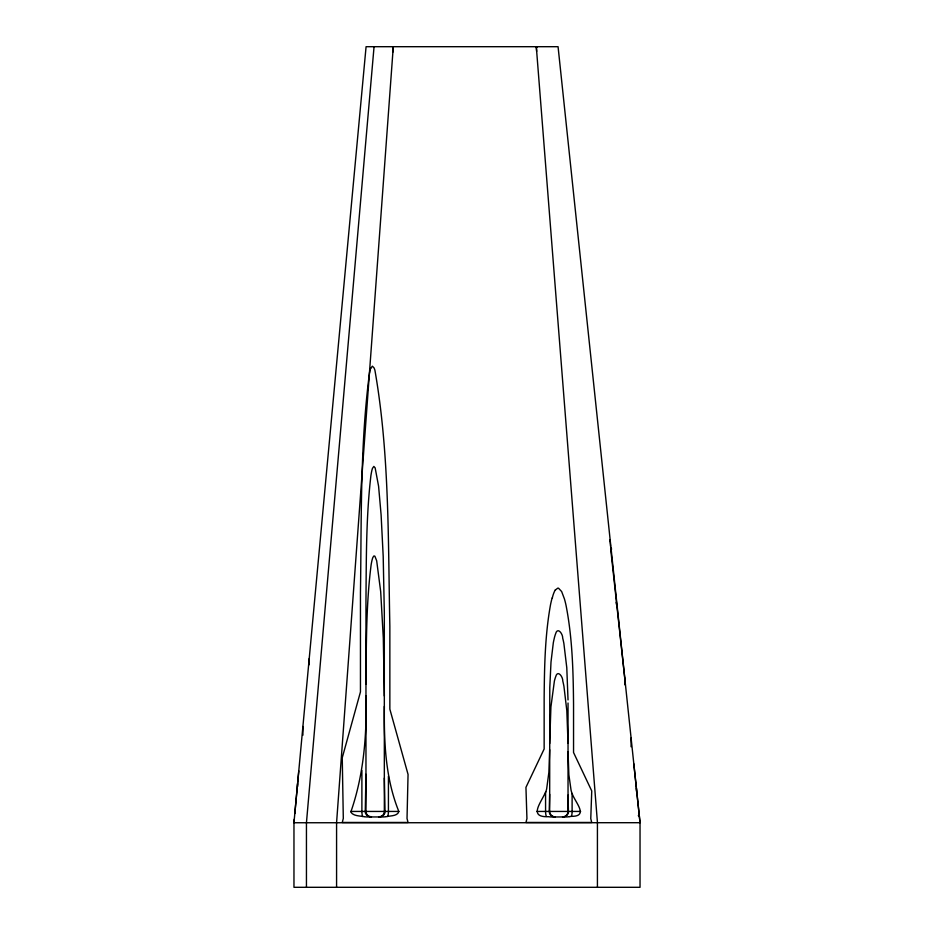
<?xml version="1.0" encoding="UTF-8"?>
<svg xmlns="http://www.w3.org/2000/svg" width="934" height="934" viewBox="0 0 934 934"><rect width="100%" height="100%" fill="white"/><g stroke="black" fill="none" stroke-linecap="round" stroke-linejoin="round"><path stroke-width="1.4" d="M365.965 684.132C366.362 644.367 366.105 604.403 371.113 564.907A79.88 79.297 58.9 0 1 371.604 562.186L371.744 561.521A33.893 33.647 58.8 0 1 372.433 558.742L372.654 558.065A10.986 10.904 58.2 0 1 372.981 557.248L373.962 555.928L374.896 556.22L376.682 560.797L380.687 591.631L383.302 637.957L384.341 695.982M365.965 774.274L365.264 811.436M365.965 695.643C366.934 735.081 363.781 774.823 350.799 812.09C353.437 816.211 359.672 815.744 363.921 816.666M549.659 743.616L550.92 706.945L554.399 681.014A44.423 44.038 16.7 0 1 555.216 678.096L555.275 677.909A23.303 23.105 15.8 0 1 555.613 676.94C557.458 669.363 562.922 676.496 562.793 681.073A66.723 66.092 16.8 0 1 563.424 683.805L563.506 684.178A101.631 100.697 15.6 0 1 563.938 686.338L566.821 710.634L568.024 743.09M549.659 794.274L549.239 811.436A5.335 5.3 1.2 0 0 554.808 816.806M549.659 749.698L548.877 772.348L546.67 788.845A23.105 22.93 2.2 0 1 545.783 791.787M610.474 546.145L610.1 539.805L610.311 541.311M392.934 52.012L393.284 46.7L336.579 822.656M374.009 47.319L374.055 46.7L306.469 822.457M294 822.457L294.292 819.223M298.775 770.924L294.817 813.514M293.988 822.457L366.081 46.7L558.065 46.7L640.012 822.457M369.607 372.059C359.987 445.074 361.575 519.094 360.454 592.588L360.454 691.907L342.253 757.743L343.303 818.418L342.253 822.457L408.053 822.457L407.026 818.499L408.053 774.426L389.852 709.139L389.852 626.224C388.042 540.926 389.641 454.543 374.919 370.273A19.299 18.913 74 0 0 374.032 367.879L372.374 366.186L370.623 368.521M552.122 597.982L551.562 600.107A107.994 106.908 28.3 0 0 550.5 604.823C544.954 635.587 544.429 667.004 544.148 698.177L544.148 748.986L525.947 787.362L526.939 818.616L525.947 822.457L591.747 822.457L590.767 818.663L591.747 790.958L573.546 752.512L573.546 704.271C573.242 671.231 572.402 637.91 566.039 605.384A119.949 118.641 24.2 0 0 565.21 601.811L565.058 601.239A81.456 80.534 25.6 0 0 564.381 598.799L561.649 591.549L558.544 588.222A1.95 1.938 22.9 0 0 557.703 588.187L555.403 589.984M545.771 791.775C540.728 803.24 528.119 817.472 548.55 816.701A19.766 19.626 0.4 0 0 551.329 816.97L566.343 816.946A15.528 15.411 0.5 0 0 568.246 816.818L569.145 816.701M570.044 816.549L569.436 816.655M570.359 816.503A37.827 37.535 0.7 0 1 571.328 816.363C589.191 816.503 575.227 802.563 572.11 793.503A21.027 20.852 1.7 0 1 571.059 790.187L568.876 774.8L568.035 751.905M386.384 816.643C390.295 815.662 397.499 816.293 398.865 811.553C385.322 778.069 383.967 741.981 384.341 706.361M385.824 816.725L385.544 816.76A22.556 22.486 1.1 0 1 382.963 816.958L367.307 816.946A20.992 20.933 1.5 0 1 365.031 816.795L364.482 816.736M294.012 822.749L640.012 822.702M350.822 811.436L398.83 811.436M536.665 811.436L580.656 811.436M624.986 680.197L610.743 549.554A72.467 7.519 83.6 0 1 610.673 548.095M616.148 602.208L616.393 604.368M633.824 763.849L640 822.457M597.421 822.282L536.303 46.7L536.653 51.382M536.957 47.284L536.91 46.7L536.992 47.284M536.303 46.7L536.349 47.284M568.444 811.436L568.035 795.138M385.006 811.436L384.341 778.08M568.024 699.928L566.786 667.728L563.879 643.479A101.339 100.347 19.7 0 0 563.447 641.331L563.365 640.934A67.341 66.676 20.9 0 0 562.712 638.202C562.852 633.661 557.388 626.457 555.52 634.034A22.614 22.404 19.9 0 0 555.181 635.003L555.123 635.178A41.563 41.189 21 0 0 554.434 637.583L553.722 640.724A95.49 94.603 22.9 0 0 553.313 642.814L551.002 662.078L549.787 687.704L549.659 811.436A5.511 5.511 0 0 0 555.17 816.946M568.035 703.022L568.035 811.436A5.511 5.511 0 0 1 562.525 816.946M640.035 823.006L640.035 887.3L293.965 887.3L293.965 823.006M636.416 788.401L636.416 791.285M631.092 738.012L631.092 746.756M624.776 678.224L624.776 684.774M597.421 823.006L597.421 887.3M572.11 793.503L572.11 811.436A5.511 1.424 -90 0 1 571.328 816.363M545.573 792.207L545.573 811.436A5.511 1.424 90 0 0 546.378 816.374M388.427 776.247L388.427 811.436A5.511 1.424 -90 0 1 387.552 816.503M361.89 770.457L361.89 811.436A5.511 1.424 -90 0 0 362.766 816.526M336.579 823.006L336.579 887.3M309.224 658.528L309.224 664.728M306.445 823.006L306.445 887.3M302.908 726.477L302.908 735.198M297.584 783.754L297.584 786.673M568.561 811.436A5.441 5.394 0.6 0 1 562.875 816.853M371.02 816.666A5.382 5.37 1.5 0 1 365.147 811.436M385.123 811.436A5.37 5.359 2.8 0 1 379.286 816.69M378.83 816.946A5.511 5.511 0 0 0 384.341 811.436L384.318 612.295L383.197 556.349L381.107 514.891L378.585 486.229L375.153 467.899L373.845 466.416L372.468 468.354A16.006 15.82 68 0 0 372.222 469.148L372.106 469.522A42.065 41.575 68.3 0 0 371.358 472.966A88.263 87.224 68.3 0 0 370.88 475.815C366.081 517.027 366.35 558.637 365.965 600.072L365.965 811.436A5.511 5.511 0 0 0 371.475 816.946M611.501 549.507A51.475 4.74 83.9 0 1 611.396 548.223M369.619 372.071A30.717 30.122 75.6 0 1 370.6 368.51M552.309 598.017A30.659 30.355 24.9 0 1 555.251 589.903M638.412 815.732A5.511 5.324 -90 0 0 639.37 816.374A5.511 5.324 90 0 1 638.412 815.732"/></g></svg>
